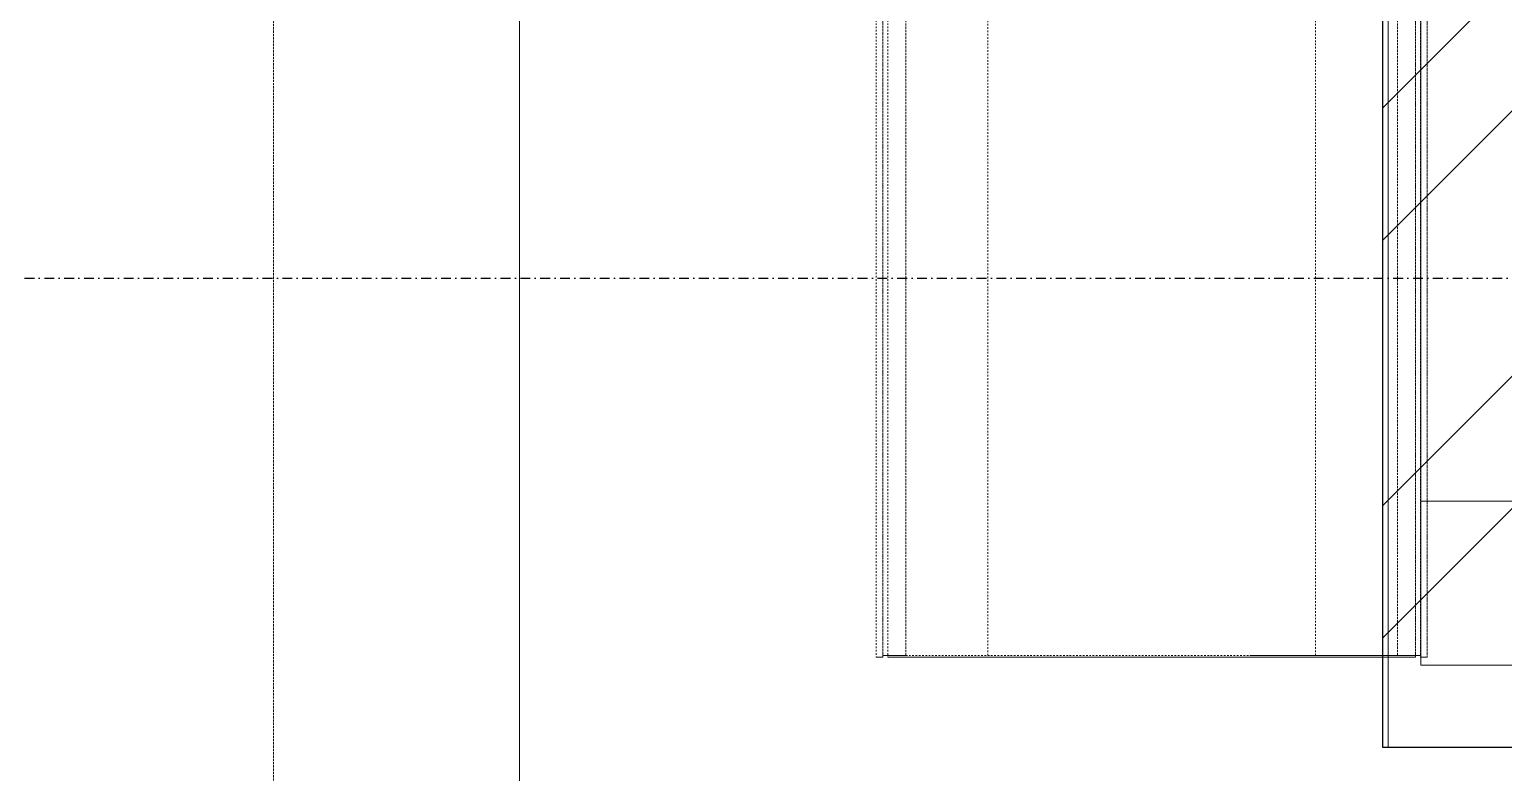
# Model space of a CAD drawing. Header units: millimetres. Extents: x 2179 to 48742, y 3478 to 161002.
# Drawn here: x 18098 to 18998, y 125399 to 125852 of the extents above; entities that cross this region are included whole.
import ezdxf

# ---------------------------------------------------------------- set-up
doc = ezdxf.new("R2010")
doc.units = ezdxf.units.MM
doc.linetypes.add('1_Čerchovaná 6_0mm', pattern=[12, 6, -3, 0, -3])
doc.linetypes.add('3_Čárkovaná 1_0mm', pattern=[2, 1, -1])
for name, color, linetype, lineweight in [('A-DETL-MBND', 7, '3_Čárkovaná 1_0mm', 9), ('A-FLOR', 7, 'Continuous', 9), ('A-WALL', 7, 'Continuous', 9), ('A-WALL-1', 7, 'Continuous', 25)]:
    doc.layers.add(name, color=color, linetype=linetype, lineweight=lineweight)
doc.layers.add('A-WALL-PATT-1', color=9, linetype='Continuous', lineweight=9, true_color=0x808080)
doc.layers.add('S-GRID-1', color=9, linetype='1_Čerchovaná 6_0mm', lineweight=25, true_color=0x808080)

# ---------------------------------------------------------------- blocks, each defined once
blk = doc.blocks.new('EN_MEA MEARIN PLUS_EXPERT_basic - MEARIN Plus3000 - NW300-802455-1NP _ stroje')
at = {"layer": 'A-DETL-MBND'}
for p, q in [((-150, 164), (-150, 168)), ((-150, 168), (-150, 164)), ((27656.38, 168), (-150, 168)), ((27656.38, 168), (-150, 168)), ((-150, 164), (27656.38, 164)), ((27656.38, 164), (-150, 164)), ((-149, 150), (-149, 164)), ((27656.38, 164), (-149, 164)), ((-149, 164), (-149, 100)), ((-150, -161), (-150, 161)), ((-150, 161), (-150, -161)), ((27656.38, 161), (-150, 161)), ((27656.38, 161), (-150, 161)), ((27656.38, 150), (-149, 150)), ((-149, 150), (27656.38, 150)), ((-149, 61), (-149, 150)), ((-149, 100), (-149, -100)), ((-149, 100), (27656.38, 100)), ((-149, -61), (-149, 61)), ((-149, -150), (-149, -61)), ((-149, -100), (-149, -164)), ((-149, -100), (27656.38, -100)), ((-149, -150), (27656.38, -150)), ((-149, -164), (-149, -150)), ((27656.38, -150), (-149, -150)), ((-150, -161), (27656.38, -161)), ((27656.38, -161), (-150, -161)), ((-150, -168), (-150, -164)), ((-150, -164), (-150, -168)), ((27656.38, -164), (-150, -164)), ((27656.38, -164), (-150, -164)), ((-150, -168), (27656.38, -168)), ((27656.38, -168), (-150, -168)), ((-149, -164), (27656.38, -164))]:
    blk.add_line(p, q, dxfattribs=at)

msp = doc.modelspace()

# ---------------------------------------------------------------- hatches: boundary and pattern name
at = {"layer": 'A-WALL-PATT-1'}
h = msp.add_hatch(dxfattribs=at)
h.set_pattern_fill('FP_4', color=256, angle=76.01036, style=0, pattern_type=2)
h.set_pattern_definition([(45.00036, (-161918.41, 0), (-121.23422, 121.2327), []), (45.00036, (-161837.59, 0.0005), (-121.23422, 121.2327), [])])
h.paths.add_polyline_path([(18923.77, 125414.39), (19123.77, 125414.39), (19123.77, 127425.39), (18923.77, 127425.39)])
h.paths.add_polyline_path([(18923.77, 131575.39), (19123.77, 131575.39), (19123.77, 131797.89), (18923.77, 131797.89)])

# ---------------------------------------------------------------- linework, layer by layer
at = {"layer": 'A-DETL-MBND'}
for p, q in [((18247.28, 124764.39), (18247.28, 127009.01)), ((18247.28, 127009.01), (18247.28, 124764.39)), ((18397.28, 124914.39), (18397.28, 126859.01)), ((18397.28, 126859.01), (18397.28, 124914.39))]:
    msp.add_line(p, q, dxfattribs=at)
at = {"layer": 'A-FLOR'}
for p, q in [((18397.28, 124914.39), (18397.28, 127009.01)), ((18947.28, 127009.01), (18947.28, 125464.39)), ((18947.28, 125464.39), (22087.28, 125464.39))]:
    msp.add_line(p, q, dxfattribs=at)
at = {"layer": 'A-WALL'}
for p, q in [((18947.28, 125464.39), (18947.28, 153361.78)), ((18927.3, 127425.39), (18927.3, 125414.39)), ((22097.28, 125564.39), (18947.28, 125564.39)), ((18923.77, 125414.39), (18923.77, 125414.39))]:
    msp.add_line(p, q, dxfattribs=at)
at = {"layer": 'A-WALL-1'}
for p, q in [((18923.77, 127425.39), (18923.77, 125414.39)), ((18923.77, 125414.39), (22072.28, 125414.39))]:
    msp.add_line(p, q, dxfattribs=at)
at = {"layer": 'S-GRID-1'}
msp.add_line((15251.91, 125700.39), (41989.24, 125700.39), dxfattribs=at)

# ---------------------------------------------------------------- block references
at = {"layer": 'A-DETL-MBND', "rotation": 90.00000000000001}
msp.add_blockref('EN_MEA MEARIN PLUS_EXPERT_basic - MEARIN Plus3000 - NW300-802455-1NP _ stroje', (18782.96, 125619.39), dxfattribs=at)

doc.saveas('drawing.dxf')
